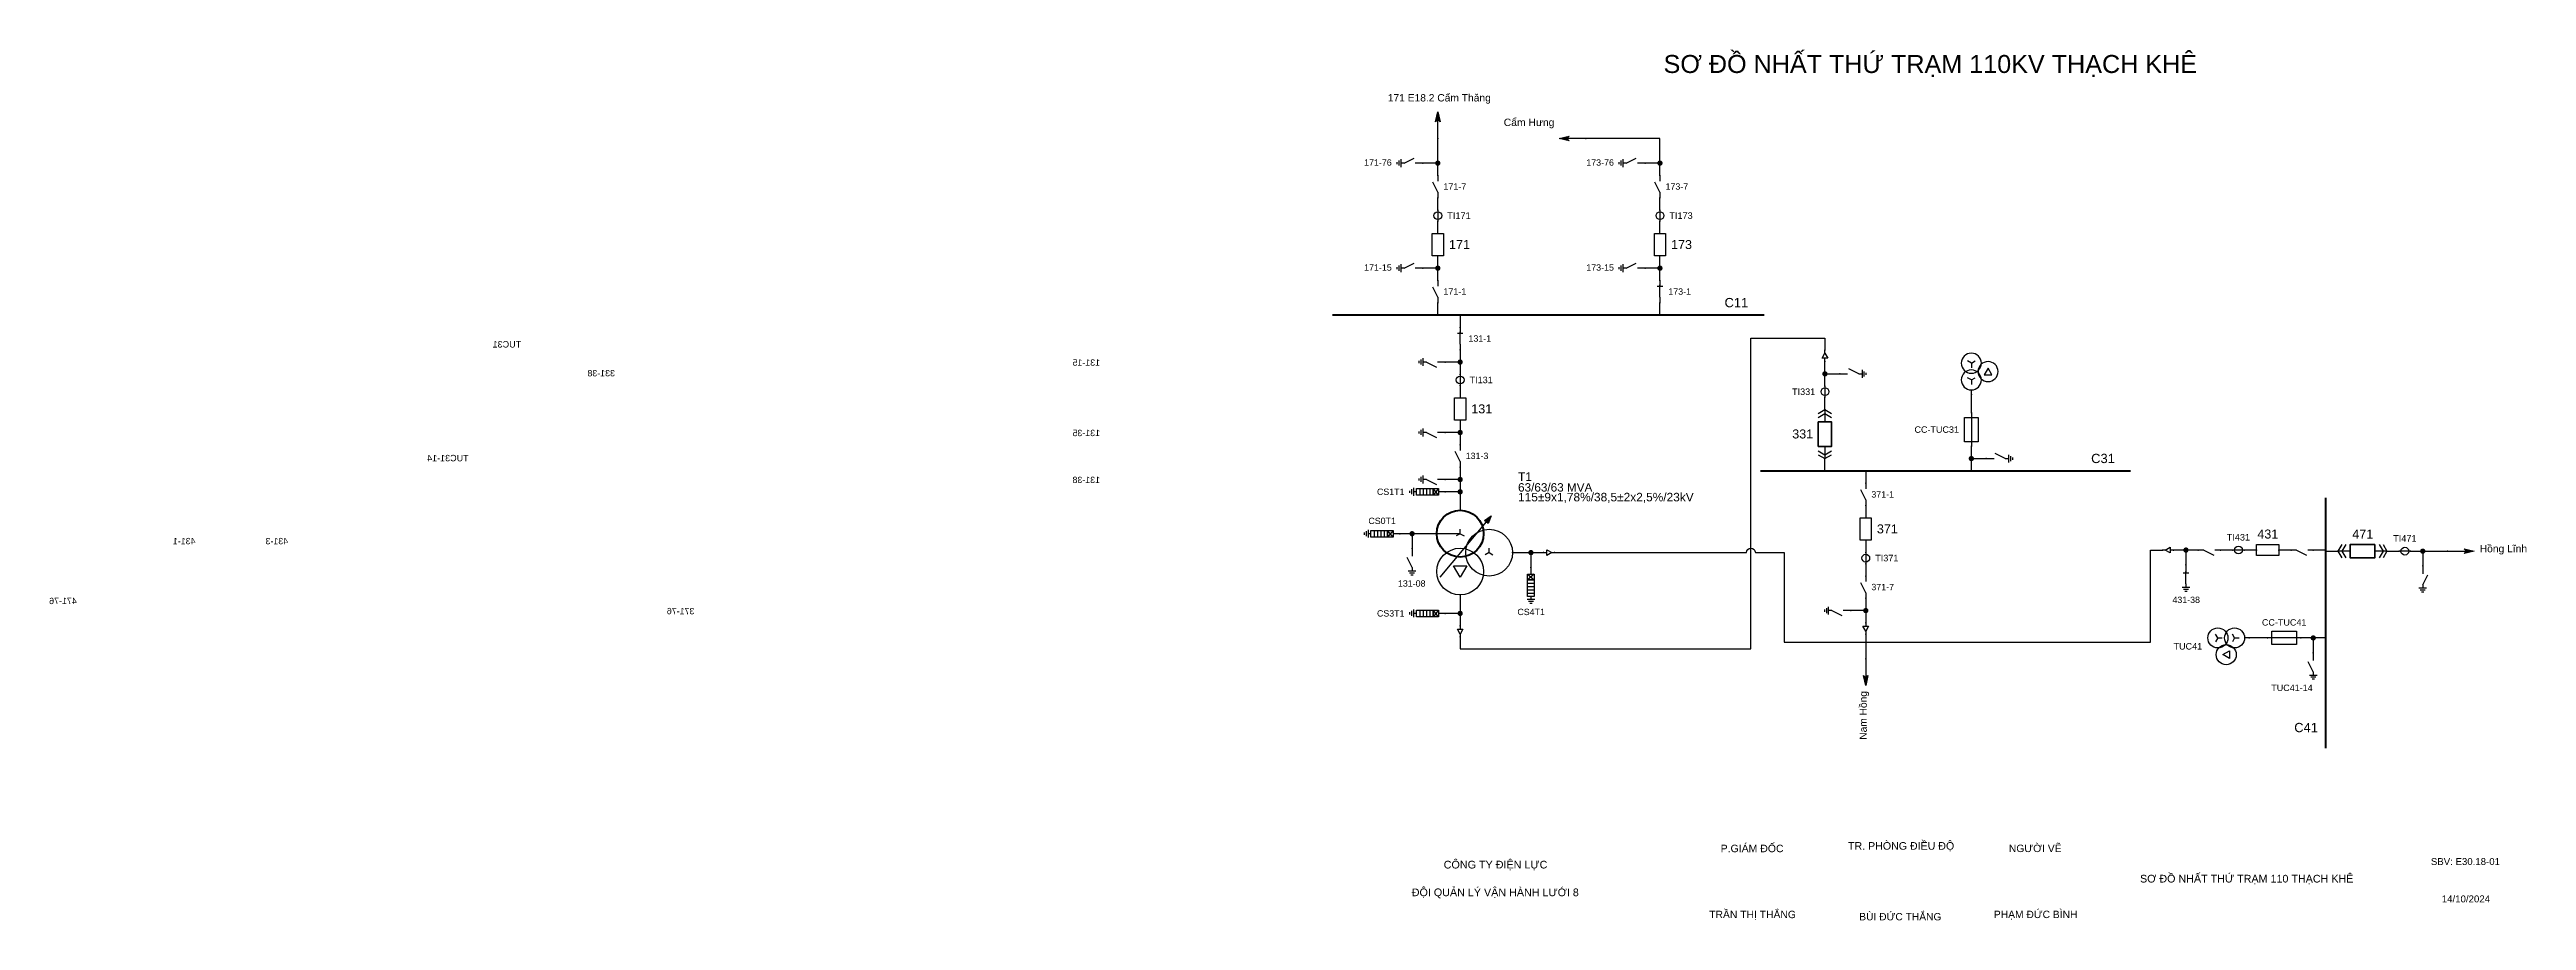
# Model space of a CAD drawing. Header units: millimetres. Extents: x -268 to 288, y 7 to 203.
import ezdxf

# ---------------------------------------------------------------- set-up
doc = ezdxf.new("R2010")
doc.units = ezdxf.units.MM
for name, color, linetype, lineweight in [('BUSBAR_110KV', 1, 'Continuous', 50), ('BUSBAR_22KV', 5, 'Continuous', 50), ('BUSBAR_35KV', 30, 'Continuous', 50), ('HV_110KV', 1, 'Continuous', 25), ('MV_22KV', 5, 'Continuous', 25), ('MV_35KV', 30, 'Continuous', 25)]:
    doc.layers.add(name, color=color, linetype=linetype, lineweight=lineweight)
doc.layers.add('SYM_PORTS', color=8, linetype='Continuous', plot=False)
doc.layers.add('TEXT', color=7, linetype='Continuous')
doc.styles.add('SLD_TEXT', font='arial.ttf')

# ---------------------------------------------------------------- blocks, each defined once
blk = doc.blocks.new('SYM_DISCONNECTOR_OPEN')
at = {"lineweight": 25}
for points in [[(0, -1.25), (-1.125, 1)], [(0, 2.5), (0, 1.25)], [(0, -1.25), (0, -2.5)]]:
    blk.add_lwpolyline(points, dxfattribs=at)
at = {"layer": 'SYM_PORTS'}
for p in [(0, 2.5), (0, -2.5)]:
    blk.add_point(p, dxfattribs=at)
blk.add_attdef('DEVICE_CODE', (1, -0.5), '', height=2)
blk = doc.blocks.new('SYM_EARTHING_SWITCH_OPEN')
at = {"lineweight": 25}
for points in [[(0, -1.25), (-1.125, 1)], [(0, 3), (0, 1.25)], [(-0.875, -2), (0.875, -2)], [(-0.5625, -2.4375), (0.5625, -2.4375)], [(-0.25, -2.875), (0.25, -2.875)], [(0, -1.25), (0, -2)]]:
    blk.add_lwpolyline(points, dxfattribs=at)
at = {"layer": 'SYM_PORTS'}
blk.add_point((0, 3), dxfattribs=at)
blk.add_attdef('DEVICE_CODE', (1.875, 0), '', height=2)
blk = doc.blocks.new('SYM_CIRCUIT_BREAKER')
at = {"lineweight": 25}
blk.add_lwpolyline([(-1.25, 2.5), (1.25, 2.5), (1.25, -2.5), (-1.25, -2.5)], close=True, dxfattribs=at)
at = {"layer": 'SYM_PORTS'}
for p in [(0, 2.5), (0, -2.5)]:
    blk.add_point(p, dxfattribs=at)
blk.add_attdef('DEVICE_CODE', (2.25, -0.5), '', height=2)
at = {"flags": 1}
blk.add_attdef('RATING', (2.25, -3.5), '', height=2, dxfattribs=at)
blk = doc.blocks.new('SYM_CURRENT_TRANSFORMER')
at = {"lineweight": 25}
blk.add_lwpolyline([(0, 1.25), (0, -1.25)], dxfattribs=at)
blk.add_circle((0, 0), 0.875, dxfattribs=at)
at = {"layer": 'SYM_PORTS'}
for p in [(0, 1.25), (0, -1.25)]:
    blk.add_point(p, dxfattribs=at)
blk.add_attdef('DEVICE_CODE', (1.875, -1.75), '', height=2)
at = {"flags": 1}
blk.add_attdef('RATIO', (1.875, -4.75), '', height=2, dxfattribs=at)
blk = doc.blocks.new('SYM_LINE_FEEDER_ARROW')
blk.add_hatch(color=7).paths.add_polyline_path([(0, -3), (-0.5, -0.75), (0, -1.25), (0.5, -0.75)])
at = {"lineweight": 25}
blk.add_lwpolyline([(0, 3), (0, -1.25)], dxfattribs=at)
blk.add_lwpolyline([(0, -3), (-0.5, -0.75), (0, -1.25), (0.5, -0.75)], close=True, dxfattribs=at)
at = {"layer": 'SYM_PORTS'}
blk.add_point((0, 3), dxfattribs=at)
blk.add_attdef('LINE_NAME', (1.5, 0), '', height=2)
blk = doc.blocks.new('SYM_DISCONNECTOR_CLOSED')
at = {"lineweight": 25}
for points in [[(-0.625, 1.25), (0.625, 1.25)], [(0, 2.5), (0, 1.25)], [(0, -1.25), (0, 1.5)], [(0, -1.25), (0, -2.5)]]:
    blk.add_lwpolyline(points, dxfattribs=at)
at = {"layer": 'SYM_PORTS'}
for p in [(0, 2.5), (0, -2.5)]:
    blk.add_point(p, dxfattribs=at)
blk.add_attdef('DEVICE_CODE', (1.625, -0.5), '', height=2)
blk = doc.blocks.new('SYM_SURGE_ARRESTER')
at = {"lineweight": 25}
for points in [[(-0.75, 2.5), (0.75, 2.5), (0.75, 1.25), (-0.75, 1.25)], [(-0.75, 1.25), (0.75, 1.25), (0.75, -2.5), (-0.75, -2.5)]]:
    blk.add_lwpolyline(points, close=True, dxfattribs=at)
for points in [[(-0.75, 2.5), (0.75, 1.25)], [(0.75, 2.5), (-0.75, 1.25)], [(-0.75, 0.5), (0.75, 0.5)], [(0, 4), (0, 2.5)], [(-0.875, -3.125), (0.875, -3.125)], [(-0.75, -0.25), (0.75, -0.25)], [(-0.75, -1), (0.75, -1)], [(-0.75, -1.75), (0.75, -1.75)], [(-0.5625, -3.5625), (0.5625, -3.5625)], [(-0.25, -4), (0.25, -4)], [(0, -2.5), (0, -3.125)]]:
    blk.add_lwpolyline(points, dxfattribs=at)
at = {"layer": 'SYM_PORTS'}
blk.add_point((0, 4), dxfattribs=at)
blk.add_attdef('DEVICE_CODE', (1.875, 1), '', height=2)
blk = doc.blocks.new('SYM_TRANSFORMER_3W')
blk.add_hatch(color=7).paths.add_polyline_path([(3.75, 8.25), (3.0125, 6.575), (2.2375, 7.225)])
at = {"lineweight": 25}
for points in [[(-7.75, -5.5), (3.0125, 7.35)], [(-3.25, 4.25), (-8.5, 4.25)], [(-3.25, 4.25), (-4.1125, 3.75)], [(-3.25, 4.25), (-3.25, 5.25)], [(-3.25, 4.25), (-2.3875, 3.75)], [(3.25, 0), (2.3875, -0.5)], [(3.25, 0), (3.25, 1)], [(3.25, 0), (4.1125, -0.5)]]:
    blk.add_lwpolyline(points, dxfattribs=at)
for points in [[(3.75, 8.25), (3.0125, 6.575), (2.2375, 7.225)], [(-4.75, -3), (-1.75, -3), (-3.25, -5.5)]]:
    blk.add_lwpolyline(points, close=True, dxfattribs=at)
at = {"lineweight": 50}
blk.add_circle((-3.25, 4.25), 5.25, dxfattribs=at)
at = {"lineweight": 25}
for centre in [(-3.25, -4.25), (3.25, 0)]:
    blk.add_circle(centre, 5.25, dxfattribs=at)
at = {"layer": 'SYM_PORTS'}
for p in [(-3.25, 9.5), (-8.5, 4.25), (8.5, 0), (-3.25, -9.5)]:
    blk.add_point(p, dxfattribs=at)
blk.add_attdef('DEVICE_CODE', (9.5, 6.5), '', height=2)
at = {"flags": 1}
for tag, p in [('VOLTAGE_RATIO', (9.5, 0.5)), ('POWER', (9.5, 3.5))]:
    blk.add_attdef(tag, p, '', height=2, dxfattribs=at)
blk = doc.blocks.new('SYM_CABLE_TERMINATION')
at = {"lineweight": 25}
blk.add_lwpolyline([(-0.625, 0.5), (0.625, 0.5), (0, -0.625)], close=True, dxfattribs=at)
for points in [[(0, 1.25), (0, 0.5)], [(0, -0.625), (0, -1.25)]]:
    blk.add_lwpolyline(points, dxfattribs=at)
at = {"layer": 'SYM_PORTS'}
for p in [(0, 1.25), (0, -1.25)]:
    blk.add_point(p, dxfattribs=at)
blk = doc.blocks.new('SYM_DRAWOUT_BREAKER')
at = {"lineweight": 25}
for points in [[(-1.5, 4.625), (0, 5.5), (1.5, 4.625)], [(-1.5, 3.75), (0, 4.625), (1.5, 3.75)], [(0, 5.5), (0, 2.75)], [(-1.5, -3.75), (0, -4.625), (1.5, -3.75)], [(-1.5, -4.625), (0, -5.5), (1.5, -4.625)], [(0, -2.75), (0, -5.5)]]:
    blk.add_lwpolyline(points, dxfattribs=at)
at = {"lineweight": 35}
blk.add_lwpolyline([(-1.5, 2.75), (1.5, 2.75), (1.5, -2.75), (-1.5, -2.75)], close=True, dxfattribs=at)
at = {"layer": 'SYM_PORTS'}
for p in [(0, 5.5), (0, -5.5)]:
    blk.add_point(p, dxfattribs=at)
blk.add_attdef('DEVICE_CODE', (2.5, 2.5), '', height=2)
at = {"flags": 1}
blk.add_attdef('RATING', (2.5, -0.5), '', height=2, dxfattribs=at)
blk = doc.blocks.new('SYM_EARTHING_SWITCH_CLOSED')
at = {"lineweight": 25}
for points in [[(-0.625, 1.25), (0.625, 1.25)], [(0, 3), (0, 1.25)], [(0, -1.25), (0, 1.5)], [(-0.875, -2), (0.875, -2)], [(-0.5625, -2.4375), (0.5625, -2.4375)], [(-0.25, -2.875), (0.25, -2.875)], [(0, -1.25), (0, -2)]]:
    blk.add_lwpolyline(points, dxfattribs=at)
at = {"layer": 'SYM_PORTS'}
blk.add_point((0, 3), dxfattribs=at)
blk.add_attdef('DEVICE_CODE', (1.875, 0), '', height=2)
blk = doc.blocks.new('SYM_FUSE_DISCONNECTOR')
at = {"lineweight": 25}
blk.add_lwpolyline([(-1.5, 2.75), (1.5, 2.75), (1.5, -2.75), (-1.5, -2.75)], close=True, dxfattribs=at)
blk.add_lwpolyline([(0, 3.75), (0, -3.75)], dxfattribs=at)
at = {"layer": 'SYM_PORTS'}
for p in [(0, 3.75), (0, -3.75)]:
    blk.add_point(p, dxfattribs=at)
blk.add_attdef('DEVICE_CODE', (2.5, 0.75), '', height=2)
at = {"flags": 1}
blk.add_attdef('RATING', (2.5, -2.25), '', height=2, dxfattribs=at)
blk = doc.blocks.new('SYM_VOLTAGE_TRANSFORMER')
at = {"lineweight": 25}
for points in [[(0, 1.375), (-0.8625, 0.875)], [(0, 4.625), (0, 3.625)], [(0, 1.375), (0, 2.375)], [(0, 1.375), (0.8625, 0.875)], [(0, -2.375), (-0.8625, -2.875)], [(0, -2.375), (0, -1.375)], [(0, -2.375), (0.8625, -2.875)]]:
    blk.add_lwpolyline(points, dxfattribs=at)
blk.add_lwpolyline([(2.875, 0.25), (4.625, 0.25), (3.75, -1.25)], close=True, dxfattribs=at)
for centre in [(0, 1.375), (3.75, -0.5), (0, -2.375)]:
    blk.add_circle(centre, 2.25, dxfattribs=at)
at = {"layer": 'SYM_PORTS'}
blk.add_point((0, 4.625), dxfattribs=at)
blk.add_attdef('DEVICE_CODE', (7, 1.625), '', height=2)
at = {"flags": 1}
blk.add_attdef('RATIO', (7, -1.375), '', height=2, dxfattribs=at)

msp = doc.modelspace()

# ---------------------------------------------------------------- hatches: boundary and pattern name
at = {"layer": 'HV_110KV'}
h = msp.add_hatch(color=7, dxfattribs=at)
edge = h.paths.add_edge_path()
edge.add_arc((43.69, 177.56), 0.6, 0, 360)
h = msp.add_hatch(color=7, dxfattribs=at)
edge = h.paths.add_edge_path()
edge.add_arc((93.58, 177.56), 0.6, 0, 360)
h = msp.add_hatch(color=7, dxfattribs=at)
edge = h.paths.add_edge_path()
edge.add_arc((43.69, 153.97), 0.6, 0, 360)
h = msp.add_hatch(color=7, dxfattribs=at)
edge = h.paths.add_edge_path()
edge.add_arc((93.58, 153.97), 0.6, 0, 360)
h = msp.add_hatch(color=7, dxfattribs=at)
edge = h.paths.add_edge_path()
edge.add_arc((48.71, 132.88), 0.6, 0, 360)
h = msp.add_hatch(color=7, dxfattribs=at)
edge = h.paths.add_edge_path()
edge.add_arc((48.71, 117.07), 0.6, 0, 360)
h = msp.add_hatch(color=7, dxfattribs=at)
edge = h.paths.add_edge_path()
edge.add_arc((48.71, 106.52), 0.6, 0, 360)
h = msp.add_hatch(color=7, dxfattribs=at)
edge = h.paths.add_edge_path()
edge.add_arc((48.71, 103.75), 0.6, 0, 360)
h = msp.add_hatch(color=7, dxfattribs=at)
edge = h.paths.add_edge_path()
edge.add_arc((37.91, 94.34), 0.6, 0, 360)
at = {"layer": 'MV_22KV'}
h = msp.add_hatch(color=7, dxfattribs=at)
edge = h.paths.add_edge_path()
edge.add_arc((64.61, 90.09), 0.6, 0, 360)
h = msp.add_hatch(color=7, dxfattribs=at)
edge = h.paths.add_edge_path()
edge.add_arc((211.71, 90.67), 0.6, 0, 360)
h = msp.add_hatch(color=7, dxfattribs=at)
edge = h.paths.add_edge_path()
edge.add_arc((264.89, 90.42), 0.6, 0, 360)
h = msp.add_hatch(color=7, dxfattribs=at)
edge = h.paths.add_edge_path()
edge.add_arc((240.3, 70.93), 0.6, 0, 360)
at = {"layer": 'MV_35KV'}
h = msp.add_hatch(color=7, dxfattribs=at)
edge = h.paths.add_edge_path()
edge.add_arc((130.63, 130.24), 0.6, 0, 360)
h = msp.add_hatch(color=7, dxfattribs=at)
edge = h.paths.add_edge_path()
edge.add_arc((163.51, 111.2), 0.6, 0, 360)
h = msp.add_hatch(color=7, dxfattribs=at)
edge = h.paths.add_edge_path()
edge.add_arc((48.71, 76.44), 0.6, 0, 360)
h = msp.add_hatch(color=7, dxfattribs=at)
edge = h.paths.add_edge_path()
edge.add_arc((139.8, 77.07), 0.6, 0, 360)

# ---------------------------------------------------------------- linework, layer by layer
at = {"layer": 'BUSBAR_110KV', "const_width": 0.46}
msp.add_lwpolyline([(20.01, 143.43), (116.99, 143.43)], dxfattribs=at)
at = {"layer": 'BUSBAR_22KV', "const_width": 0.46}
msp.add_lwpolyline([(243.07, 102.41), (243.07, 46.14)], dxfattribs=at)
at = {"layer": 'BUSBAR_35KV', "const_width": 0.46}
msp.add_lwpolyline([(116.12, 108.43), (199.31, 108.43)], dxfattribs=at)
at = {"layer": 'HV_110KV'}
for points in [[(43.69, 177.56), (43.69, 183.1)], [(93.58, 177.56), (93.58, 183.1), (76.95, 183.1)], [(43.69, 177.56), (40.35, 177.56)], [(43.69, 174.79), (43.69, 177.56)], [(93.58, 177.56), (90.25, 177.56)], [(93.58, 174.79), (93.58, 177.56)], [(43.69, 167.02), (43.69, 169.79)], [(93.58, 167.02), (93.58, 169.79)], [(43.69, 161.74), (43.69, 164.52)], [(93.58, 161.74), (93.58, 164.52)], [(43.69, 153.97), (43.69, 156.74)], [(93.58, 153.97), (93.58, 156.74)], [(43.69, 153.97), (40.35, 153.97)], [(43.69, 151.2), (43.69, 153.97)], [(93.58, 153.97), (90.25, 153.97)], [(93.58, 151.2), (93.58, 153.97)], [(43.69, 143.43), (43.69, 146.2)], [(93.58, 143.43), (93.58, 146.2)], [(48.71, 143.43), (48.71, 140.66)], [(48.71, 135.66), (48.71, 132.88)], [(48.71, 132.88), (45.37, 132.88)], [(48.71, 132.88), (48.71, 130.11)], [(48.71, 127.61), (48.71, 124.84)], [(48.71, 117.07), (45.37, 117.07)], [(48.71, 119.84), (48.71, 117.07)], [(48.71, 117.07), (48.71, 114.3)], [(48.71, 106.52), (45.37, 106.52)], [(48.71, 109.3), (48.71, 106.52)], [(48.71, 106.52), (48.71, 103.75)], [(48.71, 103.75), (45.37, 103.75)], [(48.71, 103.75), (48.71, 99.59)], [(37.91, 94.34), (35.14, 94.34)], [(43.46, 94.34), (37.91, 94.34)], [(37.91, 94.34), (37.91, 91.01)]]:
    msp.add_lwpolyline(points, dxfattribs=at)
at = {"layer": 'MV_22KV'}
for points in [[(60.46, 90.09), (64.61, 90.09)], [(64.61, 90.09), (64.61, 86.76)], [(64.61, 90.09), (67.39, 90.09)], [(211.71, 90.67), (208.94, 90.67)], [(214.48, 90.67), (211.71, 90.67)], [(211.71, 90.67), (211.71, 87.34)], [(222.26, 90.67), (219.48, 90.67)], [(227.53, 90.67), (224.76, 90.67)], [(235.3, 90.67), (232.53, 90.67)], [(243.07, 90.67), (240.3, 90.67)], [(243.07, 90.42), (245.84, 90.42)], [(256.84, 90.42), (259.62, 90.42)], [(262.12, 90.42), (264.89, 90.42)], [(264.89, 90.42), (264.89, 87.09)], [(264.89, 90.42), (270.43, 90.42)], [(230.03, 70.93), (225.87, 70.93)], [(240.3, 70.93), (237.53, 70.93)], [(243.07, 70.93), (240.3, 70.93)], [(240.3, 70.93), (240.3, 67.6)]]:
    msp.add_lwpolyline(points, dxfattribs=at)
msp.add_lwpolyline([(69.89, 90.09), (72.59, 90.09), (113, 90.09, -1), (115, 90.09), (121.5, 90.09), (121.5, 69.97), (203.74, 69.97), (203.74, 90.67), (206.44, 90.67)], format="xyb", dxfattribs=at)
at = {"layer": 'MV_35KV'}
for points in [[(48.71, 71.16), (48.71, 68.46), (114, 68.46), (114, 138.22), (130.63, 138.22), (130.63, 135.52)], [(130.63, 130.24), (130.63, 133.02)], [(130.63, 127.47), (130.63, 130.24)], [(130.63, 130.24), (133.96, 130.24)], [(130.63, 122.2), (130.63, 124.97)], [(163.51, 121.47), (163.51, 125.63)], [(163.51, 111.2), (163.51, 113.97)], [(130.63, 108.43), (130.63, 111.2)], [(139.8, 108.43), (139.8, 105.66)], [(163.51, 108.43), (163.51, 111.2)], [(163.51, 111.2), (166.85, 111.2)], [(139.8, 100.66), (139.8, 97.88)], [(139.8, 92.88), (139.8, 90.11)], [(139.8, 87.61), (139.8, 84.84)], [(48.71, 80.59), (48.71, 76.44)], [(139.8, 79.84), (139.8, 77.07)], [(48.71, 76.44), (45.37, 76.44)], [(48.71, 76.44), (48.71, 73.66)], [(139.8, 77.07), (136.46, 77.07)], [(139.8, 77.07), (139.8, 74.3)], [(139.8, 71.8), (139.8, 66.25)]]:
    msp.add_lwpolyline(points, dxfattribs=at)

# ---------------------------------------------------------------- block references
at = {"layer": 'HV_110KV'}
for p, rotation in [((43.69, 186.1), 180), ((73.95, 183.1), 270)]:
    msp.add_blockref('SYM_LINE_FEEDER_ARROW', p, dxfattribs=dict(at, rotation=rotation))
ref = msp.add_blockref('SYM_EARTHING_SWITCH_OPEN', (37.35, 177.56), dxfattribs=dict(at, rotation=270))
ref.add_attrib('DEVICE_CODE', '171-76', (27.14, 176.99), dxfattribs={"layer": 'TEXT', "height": 1.426, "style": 'SLD_TEXT'})
ref = msp.add_blockref('SYM_EARTHING_SWITCH_OPEN', (87.25, 177.56), dxfattribs=dict(at, rotation=270))
ref.add_attrib('DEVICE_CODE', '173-76', (77.04, 176.99), dxfattribs={"layer": 'TEXT', "height": 1.426, "style": 'SLD_TEXT'})
ref = msp.add_blockref('SYM_DISCONNECTOR_OPEN', (43.69, 172.29), dxfattribs=at)
ref.add_attrib('DEVICE_CODE', '171-7', (44.94, 171.58), dxfattribs={"layer": 'TEXT', "height": 1.44, "style": 'SLD_TEXT'})
ref = msp.add_blockref('SYM_DISCONNECTOR_OPEN', (93.58, 172.29), dxfattribs=at)
ref.add_attrib('DEVICE_CODE', '173-7', (94.83, 171.6), dxfattribs={"layer": 'TEXT', "height": 1.427, "style": 'SLD_TEXT'})
ref = msp.add_blockref('SYM_CURRENT_TRANSFORMER', (43.69, 165.77), dxfattribs=at)
ref.add_attrib('DEVICE_CODE', 'TI171', (45.81, 165.03), dxfattribs={"layer": 'TEXT', "height": 1.473, "style": 'SLD_TEXT'})
ref = msp.add_blockref('SYM_CURRENT_TRANSFORMER', (93.58, 165.77), dxfattribs=at)
ref.add_attrib('DEVICE_CODE', 'TI173', (95.71, 165.04), dxfattribs={"layer": 'TEXT', "height": 1.461, "style": 'SLD_TEXT'})
ref = msp.add_blockref('SYM_CIRCUIT_BREAKER', (43.69, 159.24), dxfattribs=at)
ref.add_attrib('DEVICE_CODE', '171', (46.19, 158.26), dxfattribs={"layer": 'TEXT', "height": 2.033, "style": 'SLD_TEXT'})
ref = msp.add_blockref('SYM_CIRCUIT_BREAKER', (93.58, 159.24), dxfattribs=at)
ref.add_attrib('DEVICE_CODE', '173', (96.08, 158.27), dxfattribs={"layer": 'TEXT', "height": 2.016, "style": 'SLD_TEXT'})
ref = msp.add_blockref('SYM_EARTHING_SWITCH_OPEN', (37.35, 153.97), dxfattribs=dict(at, rotation=270))
ref.add_attrib('DEVICE_CODE', '171-15', (27.14, 153.41), dxfattribs={"layer": 'TEXT', "height": 1.426, "style": 'SLD_TEXT'})
ref = msp.add_blockref('SYM_DISCONNECTOR_OPEN', (43.69, 148.7), dxfattribs=at)
ref.add_attrib('DEVICE_CODE', '171-1', (44.94, 148), dxfattribs={"layer": 'TEXT', "height": 1.44, "style": 'SLD_TEXT'})
ref = msp.add_blockref('SYM_EARTHING_SWITCH_OPEN', (87.25, 153.97), dxfattribs=dict(at, rotation=270))
ref.add_attrib('DEVICE_CODE', '173-15', (77.04, 153.41), dxfattribs={"layer": 'TEXT', "height": 1.426, "style": 'SLD_TEXT'})
ref = msp.add_blockref('SYM_DISCONNECTOR_CLOSED', (93.58, 148.7), dxfattribs=at)
ref.add_attrib('DEVICE_CODE', '173-1', (95.46, 148.01), dxfattribs={"layer": 'TEXT', "height": 1.427, "style": 'SLD_TEXT'})
ref = msp.add_blockref('SYM_DISCONNECTOR_CLOSED', (48.71, 138.16), dxfattribs=at)
ref.add_attrib('DEVICE_CODE', '131-1', (50.58, 137.46), dxfattribs={"layer": 'TEXT', "height": 1.424, "style": 'SLD_TEXT'})
ref = msp.add_blockref('SYM_EARTHING_SWITCH_OPEN', (42.37, 132.88), dxfattribs=dict(at, xscale=-1, rotation=270))
ref.add_attrib('DEVICE_CODE', '131-15', (32.16, 132.07), dxfattribs={"layer": 'TEXT', "extrusion": (0, 0, -1), "height": 1.423, "style": 'SLD_TEXT'})
ref = msp.add_blockref('SYM_CURRENT_TRANSFORMER', (48.71, 128.86), dxfattribs=at)
ref.add_attrib('DEVICE_CODE', 'TI131', (50.83, 128.14), dxfattribs={"layer": 'TEXT', "height": 1.458, "style": 'SLD_TEXT'})
ref = msp.add_blockref('SYM_CIRCUIT_BREAKER', (48.71, 122.34), dxfattribs=at)
ref.add_attrib('DEVICE_CODE', '131', (51.21, 121.37), dxfattribs={"layer": 'TEXT', "height": 2.016, "style": 'SLD_TEXT'})
ref = msp.add_blockref('SYM_EARTHING_SWITCH_OPEN', (42.37, 117.07), dxfattribs=dict(at, xscale=-1, rotation=270))
ref.add_attrib('DEVICE_CODE', '131-35', (32.16, 116.25), dxfattribs={"layer": 'TEXT', "extrusion": (0, 0, -1), "height": 1.423, "style": 'SLD_TEXT'})
ref = msp.add_blockref('SYM_DISCONNECTOR_OPEN', (48.71, 111.8), dxfattribs=at)
ref.add_attrib('DEVICE_CODE', '131-3', (49.96, 111.1), dxfattribs={"layer": 'TEXT', "height": 1.424, "style": 'SLD_TEXT'})
ref = msp.add_blockref('SYM_EARTHING_SWITCH_OPEN', (42.37, 106.52), dxfattribs=dict(at, xscale=-1, rotation=270))
ref.add_attrib('DEVICE_CODE', '131-38', (32.16, 105.71), dxfattribs={"layer": 'TEXT', "extrusion": (0, 0, -1), "height": 1.423, "style": 'SLD_TEXT'})
ref = msp.add_blockref('SYM_TRANSFORMER_3W', (51.96, 90.09), dxfattribs=at)
ref.add_attrib('DEVICE_CODE', 'T1', (61.71, 106.21), dxfattribs={"layer": 'TEXT', "height": 1.911, "style": 'SLD_TEXT'})
ref = msp.add_blockref('SYM_SURGE_ARRESTER', (41.37, 103.75), dxfattribs=dict(at, rotation=270))
ref.add_attrib('DEVICE_CODE', 'CS1T1', (30.03, 103.05), dxfattribs={"layer": 'TEXT', "height": 1.42, "style": 'SLD_TEXT'})
ref = msp.add_blockref('SYM_SURGE_ARRESTER', (31.14, 94.34), dxfattribs=dict(at, rotation=270))
ref.add_attrib('DEVICE_CODE', 'CS0T1', (28.1, 96.51), dxfattribs={"layer": 'TEXT', "height": 1.42, "style": 'SLD_TEXT'})
ref = msp.add_blockref('SYM_EARTHING_SWITCH_OPEN', (37.91, 88.01), dxfattribs=at)
ref.add_attrib('DEVICE_CODE', '131-08', (34.74, 82.45), dxfattribs={"layer": 'TEXT', "height": 1.423, "style": 'SLD_TEXT'})
at = {"layer": 'MV_22KV'}
ref = msp.add_blockref('SYM_CIRCUIT_BREAKER', (230.03, 90.67), dxfattribs=dict(at, rotation=270))
ref.add_attrib('DEVICE_CODE', '431', (227.74, 93.26), dxfattribs={"layer": 'TEXT', "height": 2.016, "style": 'SLD_TEXT'})
ref = msp.add_blockref('SYM_DRAWOUT_BREAKER', (251.34, 90.42), dxfattribs=dict(at, rotation=270))
ref.add_attrib('DEVICE_CODE', '471', (249.05, 93.24), dxfattribs={"layer": 'TEXT', "height": 2.033, "style": 'SLD_TEXT'})
ref = msp.add_blockref('SYM_DISCONNECTOR_OPEN', (237.8, 90.67), dxfattribs=dict(at, xscale=-1, rotation=270))
ref.add_attrib('DEVICE_CODE', '431-1', (235.29, 91.97), dxfattribs={"layer": 'TEXT', "extrusion": (0, 0, -1), "height": 1.424, "style": 'SLD_TEXT'})
ref = msp.add_blockref('SYM_DISCONNECTOR_OPEN', (216.98, 90.67), dxfattribs=dict(at, xscale=-1, rotation=270))
ref.add_attrib('DEVICE_CODE', '431-3', (214.48, 91.97), dxfattribs={"layer": 'TEXT', "extrusion": (0, 0, -1), "height": 1.424, "style": 'SLD_TEXT'})
for name, p, rotation in [('SYM_CABLE_TERMINATION', (68.64, 90.09), 90), ('SYM_CABLE_TERMINATION', (207.69, 90.67), 270), ('SYM_LINE_FEEDER_ARROW', (273.43, 90.42), 90)]:
    msp.add_blockref(name, p, dxfattribs=dict(at, rotation=rotation))
ref = msp.add_blockref('SYM_CURRENT_TRANSFORMER', (223.51, 90.67), dxfattribs=dict(at, rotation=270))
ref.add_attrib('DEVICE_CODE', 'TI431', (220.88, 92.81), dxfattribs={"layer": 'TEXT', "height": 1.458, "style": 'SLD_TEXT'})
ref = msp.add_blockref('SYM_CURRENT_TRANSFORMER', (260.87, 90.42), dxfattribs=dict(at, rotation=270))
ref.add_attrib('DEVICE_CODE', 'TI471', (258.24, 92.55), dxfattribs={"layer": 'TEXT', "height": 1.473, "style": 'SLD_TEXT'})
ref = msp.add_blockref('SYM_EARTHING_SWITCH_OPEN', (264.89, 84.09), dxfattribs=dict(at, xscale=-1))
ref.add_attrib('DEVICE_CODE', '471-76', (261.97, 78.53), dxfattribs={"layer": 'TEXT', "extrusion": (0, 0, -1), "height": 1.426, "style": 'SLD_TEXT'})
ref = msp.add_blockref('SYM_SURGE_ARRESTER', (64.61, 82.76), dxfattribs=at)
ref.add_attrib('DEVICE_CODE', 'CS4T1', (61.57, 76.06), dxfattribs={"layer": 'TEXT', "height": 1.42, "style": 'SLD_TEXT'})
ref = msp.add_blockref('SYM_EARTHING_SWITCH_CLOSED', (211.71, 84.34), dxfattribs=at)
ref.add_attrib('DEVICE_CODE', '431-38', (208.67, 78.78), dxfattribs={"layer": 'TEXT', "height": 1.423, "style": 'SLD_TEXT'})
ref = msp.add_blockref('SYM_VOLTAGE_TRANSFORMER', (221.25, 70.93), dxfattribs=dict(at, rotation=270))
ref.add_attrib('DEVICE_CODE', 'TUC41', (208.93, 68.33), dxfattribs={"layer": 'TEXT', "height": 1.449, "style": 'SLD_TEXT'})
ref = msp.add_blockref('SYM_FUSE_DISCONNECTOR', (233.78, 70.93), dxfattribs=dict(at, rotation=270))
ref.add_attrib('DEVICE_CODE', 'CC-TUC41', (228.77, 73.7), dxfattribs={"layer": 'TEXT', "height": 1.446, "style": 'SLD_TEXT'})
ref = msp.add_blockref('SYM_EARTHING_SWITCH_OPEN', (240.3, 64.6), dxfattribs=at)
ref.add_attrib('DEVICE_CODE', 'TUC41-14', (230.87, 59.01), dxfattribs={"layer": 'TEXT', "height": 1.443, "style": 'SLD_TEXT'})
at = {"layer": 'MV_35KV'}
ref = msp.add_blockref('SYM_VOLTAGE_TRANSFORMER', (163.51, 130.25), dxfattribs=dict(at, xscale=-1, rotation=180))
ref.add_attrib('DEVICE_CODE', 'TUC31', (162.16, 136.15), dxfattribs={"layer": 'TEXT', "extrusion": (0, 0, -1), "height": 1.449, "style": 'SLD_TEXT'})
at = {"layer": 'MV_35KV', "rotation": 180}
msp.add_blockref('SYM_CABLE_TERMINATION', (130.63, 134.27), dxfattribs=at)
at = {"layer": 'MV_35KV'}
ref = msp.add_blockref('SYM_EARTHING_SWITCH_OPEN', (136.96, 130.24), dxfattribs=dict(at, xscale=-1, rotation=90))
ref.add_attrib('DEVICE_CODE', '331-38', (141.09, 129.68), dxfattribs={"layer": 'TEXT', "extrusion": (0, 0, -1), "height": 1.423, "style": 'SLD_TEXT'})
ref = msp.add_blockref('SYM_CURRENT_TRANSFORMER', (130.63, 126.22), dxfattribs=at)
ref.add_attrib('DEVICE_CODE', 'TI331', (123.25, 125.5), dxfattribs={"layer": 'TEXT', "height": 1.458, "style": 'SLD_TEXT'})
ref = msp.add_blockref('SYM_DRAWOUT_BREAKER', (130.63, 116.7), dxfattribs=at)
ref.add_attrib('DEVICE_CODE', '331', (123.29, 115.73), dxfattribs={"layer": 'TEXT', "height": 2.016, "style": 'SLD_TEXT'})
ref = msp.add_blockref('SYM_FUSE_DISCONNECTOR', (163.51, 117.72), dxfattribs=at)
ref.add_attrib('DEVICE_CODE', 'CC-TUC31', (150.74, 117), dxfattribs={"layer": 'TEXT', "height": 1.446, "style": 'SLD_TEXT'})
ref = msp.add_blockref('SYM_EARTHING_SWITCH_OPEN', (169.85, 111.2), dxfattribs=dict(at, xscale=-1, rotation=90))
ref.add_attrib('DEVICE_CODE', 'TUC31-14', (173.97, 110.6), dxfattribs={"layer": 'TEXT', "extrusion": (0, 0, -1), "height": 1.443, "style": 'SLD_TEXT'})
ref = msp.add_blockref('SYM_DISCONNECTOR_OPEN', (139.8, 103.16), dxfattribs=at)
ref.add_attrib('DEVICE_CODE', '371-1', (141.05, 102.46), dxfattribs={"layer": 'TEXT', "height": 1.427, "style": 'SLD_TEXT'})
ref = msp.add_blockref('SYM_CIRCUIT_BREAKER', (139.8, 95.38), dxfattribs=at)
ref.add_attrib('DEVICE_CODE', '371', (142.3, 94.41), dxfattribs={"layer": 'TEXT', "height": 2.016, "style": 'SLD_TEXT'})
ref = msp.add_blockref('SYM_CURRENT_TRANSFORMER', (139.8, 88.86), dxfattribs=at)
ref.add_attrib('DEVICE_CODE', 'TI371', (141.92, 88.14), dxfattribs={"layer": 'TEXT', "height": 1.461, "style": 'SLD_TEXT'})
ref = msp.add_blockref('SYM_DISCONNECTOR_OPEN', (139.8, 82.34), dxfattribs=at)
ref.add_attrib('DEVICE_CODE', '371-7', (141.05, 81.65), dxfattribs={"layer": 'TEXT', "height": 1.427, "style": 'SLD_TEXT'})
ref = msp.add_blockref('SYM_EARTHING_SWITCH_OPEN', (133.46, 77.07), dxfattribs=dict(at, xscale=-1, rotation=270))
ref.add_attrib('DEVICE_CODE', '371-76', (123.25, 76.25), dxfattribs={"layer": 'TEXT', "extrusion": (0, 0, -1), "height": 1.426, "style": 'SLD_TEXT'})
ref = msp.add_blockref('SYM_SURGE_ARRESTER', (41.37, 76.44), dxfattribs=dict(at, rotation=270))
ref.add_attrib('DEVICE_CODE', 'CS3T1', (30.03, 75.74), dxfattribs={"layer": 'TEXT', "height": 1.42, "style": 'SLD_TEXT'})
for name, p in [('SYM_CABLE_TERMINATION', (48.71, 72.41)), ('SYM_CABLE_TERMINATION', (139.8, 73.05)), ('SYM_LINE_FEEDER_ARROW', (139.8, 63.25))]:
    msp.add_blockref(name, p, dxfattribs=at)

# ---------------------------------------------------------------- texts
at = {"layer": 'TEXT', "attachment_point": 7, "style": 'SLD_TEXT'}
for s, insert, char_height in [('SƠ ĐỒ NHẤT THỨ TRẠM 110KV THẠCH KHÊ', (94.39, 196.91), 4.0428), ('171 E18.2 Cẩm Thăng', (32.45, 190.91), 1.6468), ('Cẩm Hưng', (58.49, 185.38), 1.667), ('C11', (108.08, 145.17), 2.082), ('C31', (190.41, 110.17), 2.082), ('63/63/63 MVA', (61.71, 103.77), 1.8848), ('115±9x1,78%/38,5±2x2,5%/23kV', (61.71, 101.25), 1.9114), ('Hồng Lĩnh', (277.68, 89.68), 1.651), ('C41', (236.02, 49.74), 2.082), ('P.GIÁM ĐỐC', (107.21, 22.79), 1.686), ('TR. PHÒNG ĐIỀU ĐỘ', (135.82, 23), 1.707), ('NGƯỜI VẼ', (171.93, 22.82), 1.663), ('CÔNG TY ĐIỆN LỰC', (45.01, 18.78), 1.7307), ('SƠ ĐỒ NHẤT THỨ TRẠM 110 THẠCH KHÊ', (201.39, 15.63), 1.7259), ('SBV: E30.18-01', (266.71, 19.92), 1.549), ('ĐỘI QUẢN LÝ VẬN HÀNH LƯỚI 8', (37.84, 12.46), 1.7274), ('14/10/2024', (269.16, 11.53), 1.55), ('TRẦN THỊ THẮNG', (104.64, 7.64), 1.6622), ('BÙI ĐỨC THẮNG', (138.34, 7.49), 1.6479), ('PHẠM ĐỨC BÌNH', (168.57, 7.66), 1.6518)]:
    msp.add_mtext(s, dxfattribs=dict(at, insert=insert, char_height=char_height))
at = {"layer": 'TEXT', "insert": (140.53, 48.08), "char_height": 1.636, "attachment_point": 7, "rotation": 90, "style": 'SLD_TEXT'}
msp.add_mtext('Nam Hồng', dxfattribs=at)

doc.saveas('drawing.dxf')
